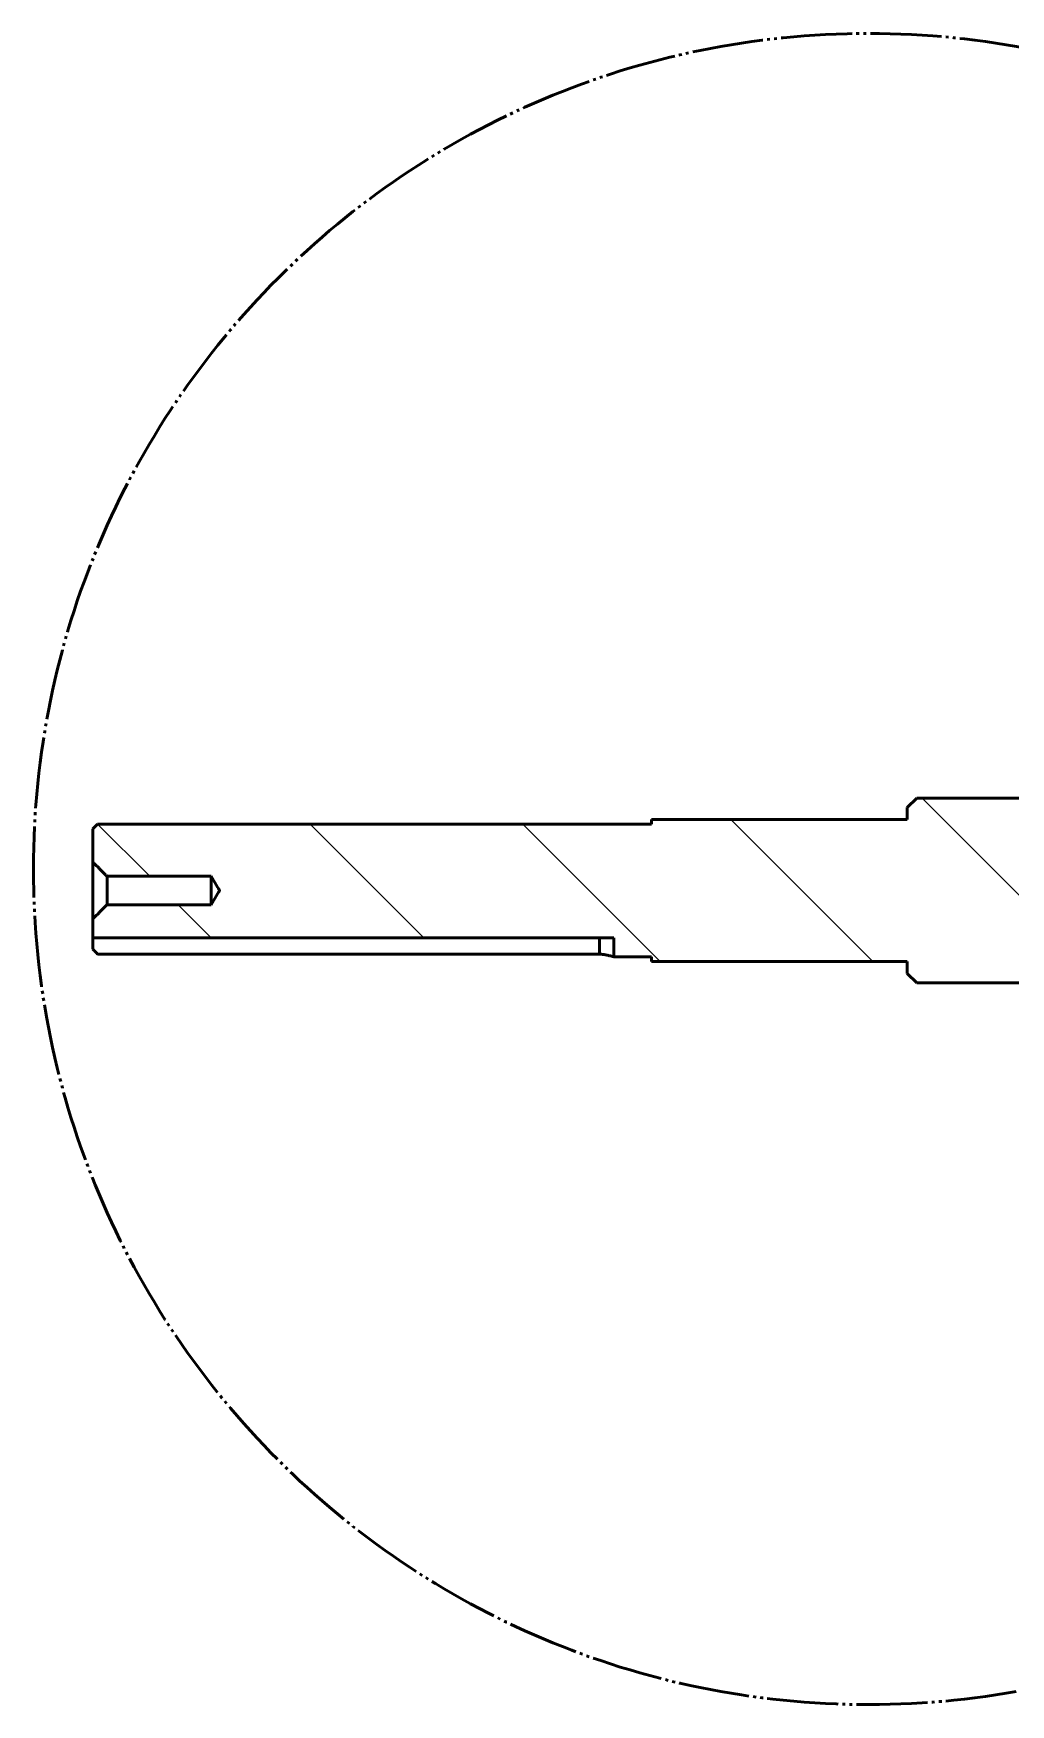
# Model space of a CAD drawing. Header units: millimetres. Extents: x 9918 to 13133, y 6712 to 8883.
# Drawn here: x 10022.4 to 10228.8, y 7702.8 to 8055.5 of the extents above; entities that cross this region are included whole.
import ezdxf

# ---------------------------------------------------------------- set-up
doc = ezdxf.new("R2010")
doc.units = ezdxf.units.MM
doc.linetypes.add('JIS_09_15', pattern=[18.9, 15, -0.9, 0.6, -0.9, 0.6, -0.9])
for name, color, linetype, lineweight in [('ハッチング', 20, 'Continuous', 25), ('外形線', 7, 'Continuous', 50), ('詳細領域', 3, 'JIS_09_15', 50)]:
    doc.layers.add(name, color=color, linetype=linetype, lineweight=lineweight)

msp = doc.modelspace()

# ---------------------------------------------------------------- hatches: boundary and pattern name
at = {"layer": 'ハッチング'}
h = msp.add_hatch(dxfattribs=at)
h.set_pattern_fill('ANSI31', color=256, scale=254, angle=90, style=0)
h.set_pattern_definition([(135, (9129.058, 6550.385), (-22.45064, -22.45064), [])])
h.paths.add_polyline_path([(10315.44, 7892.1), (10313.44, 7894.1), (10208.94, 7894.1), (10206.94, 7892.1), (10206.94, 7889.6), (10152.94, 7889.6), (10152.94, 7888.6), (10035.94, 7888.6), (10034.94, 7887.6), (10034.94, 7880.6), (10035.11, 7880.42), (10035.28, 7880.26), (10035.44, 7880.09), (10035.6, 7879.94), (10035.75, 7879.78), (10035.9, 7879.64), (10036.04, 7879.49), (10036.18, 7879.36), (10036.31, 7879.22), (10036.44, 7879.09), (10036.57, 7878.96), (10036.69, 7878.84), (10036.81, 7878.72), (10036.93, 7878.6), (10037.04, 7878.49), (10037.15, 7878.38), (10037.26, 7878.27), (10037.36, 7878.17), (10037.47, 7878.07), (10037.57, 7877.97), (10037.66, 7877.87), (10037.76, 7877.78), (10037.85, 7877.69), (10037.94, 7877.6), (10059.94, 7877.6), (10061.3, 7875.32), (10061.5, 7874.99), (10061.58, 7874.86), (10061.62, 7874.78), (10061.64, 7874.74), (10061.66, 7874.7), (10061.67, 7874.68), (10061.68, 7874.66), (10061.68, 7874.64), (10061.69, 7874.63), (10061.69, 7874.61), (10061.69, 7874.6), (10061.69, 7874.59), (10061.69, 7874.57), (10061.68, 7874.56), (10061.68, 7874.54), (10061.67, 7874.52), (10061.66, 7874.49), (10061.64, 7874.46), (10061.62, 7874.41), (10061.58, 7874.34), (10061.5, 7874.21), (10061.3, 7873.88), (10059.94, 7871.6), (10037.94, 7871.6), (10037.85, 7871.51), (10037.76, 7871.42), (10037.66, 7871.32), (10037.57, 7871.23), (10037.47, 7871.13), (10037.36, 7871.03), (10037.26, 7870.92), (10037.15, 7870.82), (10037.04, 7870.71), (10036.93, 7870.59), (10036.81, 7870.48), (10036.69, 7870.36), (10036.57, 7870.23), (10036.44, 7870.11), (10036.31, 7869.98), (10036.18, 7869.84), (10036.04, 7869.7), (10035.9, 7869.56), (10035.75, 7869.41), (10035.6, 7869.26), (10035.44, 7869.1), (10035.28, 7868.94), (10035.11, 7868.77), (10034.94, 7868.6), (10034.94, 7864.6), (10144.94, 7864.6), (10144.94, 7860.6), (10152.94, 7860.6), (10152.94, 7859.6), (10206.94, 7859.6), (10206.94, 7857.1), (10208.94, 7855.1), (10313.44, 7855.1), (10315.44, 7857.1)])

# ---------------------------------------------------------------- linework, layer by layer
at = {"layer": '外形線'}
for p, q in [((10208.94, 7894.1), (10206.94, 7892.1)), ((10313.44, 7894.1), (10208.94, 7894.1)), ((10206.94, 7892.1), (10206.94, 7889.6)), ((10035.94, 7888.6), (10034.94, 7887.6)), ((10034.94, 7887.6), (10034.94, 7880.6)), ((10152.94, 7888.6), (10035.94, 7888.6)), ((10152.94, 7889.6), (10152.94, 7888.6)), ((10206.94, 7889.6), (10152.94, 7889.6)), ((10034.94, 7868.6), (10034.94, 7880.6)), ((10037.94, 7877.6), (10037.94, 7871.6)), ((10037.94, 7877.6), (10059.94, 7877.6)), ((10059.94, 7877.6), (10059.94, 7871.6)), ((10059.94, 7871.6), (10037.94, 7871.6)), ((10034.94, 7868.6), (10034.94, 7864.6)), ((10034.94, 7862.23), (10034.94, 7864.6)), ((10034.94, 7864.6), (10144.94, 7864.6)), ((10141.94, 7861.18), (10141.94, 7864.6)), ((10144.94, 7864.6), (10144.94, 7860.6)), ((10141.94, 7861.18), (10035.94, 7861.18)), ((10144.94, 7860.6), (10152.94, 7860.6)), ((10152.94, 7860.6), (10152.94, 7859.6)), ((10152.94, 7859.6), (10206.94, 7859.6)), ((10206.94, 7859.6), (10206.94, 7857.1)), ((10206.94, 7857.1), (10208.94, 7855.1)), ((10208.94, 7855.1), (10313.44, 7855.1))]:
    msp.add_line(p, q, dxfattribs=at).dxf.unprotected_set("ltscale", 0)
for points in [[(10034.94, 7880.6), (10035.11, 7880.42), (10035.28, 7880.26), (10035.44, 7880.09), (10035.6, 7879.94), (10035.75, 7879.78), (10035.9, 7879.64), (10036.04, 7879.49), (10036.18, 7879.36), (10036.31, 7879.22), (10036.44, 7879.09), (10036.57, 7878.96), (10036.69, 7878.84), (10036.81, 7878.72), (10036.93, 7878.6), (10037.04, 7878.49), (10037.15, 7878.38), (10037.26, 7878.27), (10037.36, 7878.17), (10037.47, 7878.07), (10037.57, 7877.97), (10037.66, 7877.87), (10037.76, 7877.78), (10037.85, 7877.69), (10037.94, 7877.6)], [(10059.94, 7877.6), (10061.3, 7875.32), (10061.5, 7874.99), (10061.58, 7874.86), (10061.62, 7874.78), (10061.64, 7874.74), (10061.66, 7874.7), (10061.67, 7874.68), (10061.68, 7874.66), (10061.68, 7874.64), (10061.69, 7874.63), (10061.69, 7874.61), (10061.69, 7874.6), (10061.69, 7874.59), (10061.69, 7874.57), (10061.68, 7874.56), (10061.68, 7874.54), (10061.67, 7874.52), (10061.66, 7874.49), (10061.64, 7874.46), (10061.62, 7874.41), (10061.58, 7874.34), (10061.5, 7874.21), (10061.3, 7873.88), (10059.94, 7871.6)], [(10037.94, 7871.6), (10037.85, 7871.51), (10037.76, 7871.42), (10037.66, 7871.32), (10037.57, 7871.23), (10037.47, 7871.13), (10037.36, 7871.03), (10037.26, 7870.92), (10037.15, 7870.82), (10037.04, 7870.71), (10036.93, 7870.59), (10036.81, 7870.48), (10036.69, 7870.36), (10036.57, 7870.23), (10036.44, 7870.11), (10036.31, 7869.98), (10036.18, 7869.84), (10036.04, 7869.7), (10035.9, 7869.56), (10035.75, 7869.41), (10035.6, 7869.26), (10035.44, 7869.1), (10035.28, 7868.94), (10035.11, 7868.77), (10034.94, 7868.6)], [(10035.94, 7861.18), (10035.89, 7861.23), (10035.85, 7861.27), (10035.81, 7861.32), (10035.76, 7861.36), (10035.72, 7861.41), (10035.68, 7861.45), (10035.64, 7861.5), (10035.59, 7861.54), (10035.55, 7861.58), (10035.51, 7861.63), (10035.47, 7861.67), (10035.43, 7861.72), (10035.38, 7861.76), (10035.34, 7861.8), (10035.3, 7861.85), (10035.26, 7861.89), (10035.22, 7861.93), (10035.18, 7861.97), (10035.14, 7862.02), (10035.1, 7862.06), (10035.06, 7862.1), (10035.02, 7862.14), (10034.98, 7862.19), (10034.94, 7862.23)], [(10144.94, 7860.6), (10144.93, 7860.6), (10144.9, 7860.61), (10144.87, 7860.62), (10144.83, 7860.63), (10144.77, 7860.65), (10144.7, 7860.67), (10144.62, 7860.69), (10144.53, 7860.71), (10144.43, 7860.74), (10144.32, 7860.77), (10144.2, 7860.8), (10144.07, 7860.83), (10143.93, 7860.86), (10143.79, 7860.9), (10143.64, 7860.93), (10143.48, 7860.96), (10143.31, 7860.99), (10143.14, 7861.02), (10142.95, 7861.06), (10142.76, 7861.09), (10142.56, 7861.11), (10142.36, 7861.14), (10142.15, 7861.16), (10141.94, 7861.18)]]:
    msp.add_lwpolyline(points, dxfattribs=at).dxf.unprotected_set("ltscale", 0)
at = {"layer": '詳細領域'}
msp.add_circle((10198.76, 7879.13), 176.36, dxfattribs=at)

doc.saveas('drawing.dxf')
